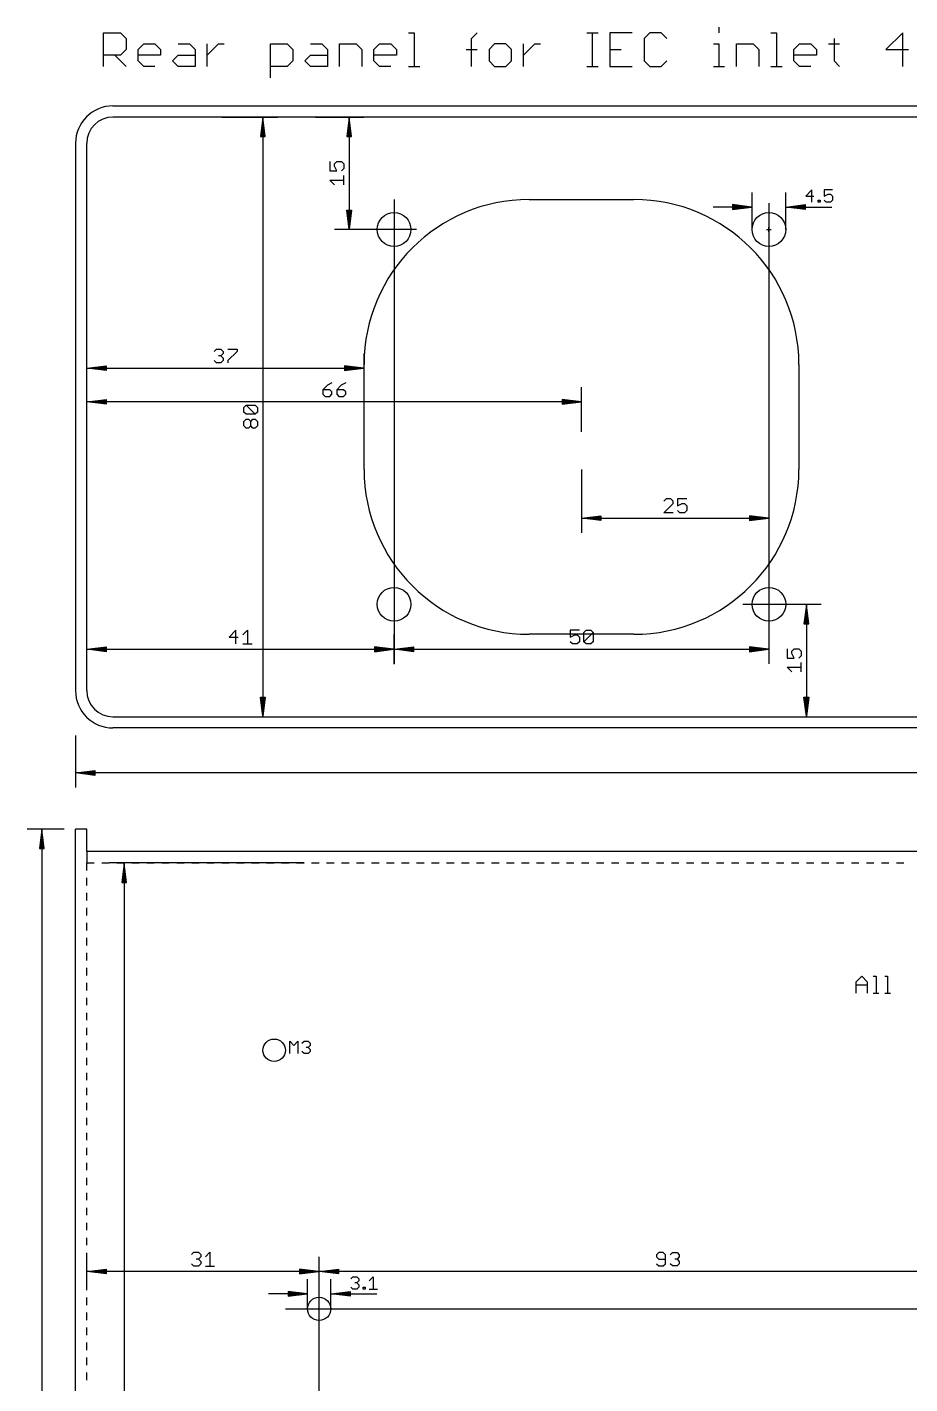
# Model space of a CAD drawing. Extents: x -7 to 590, y -59 to 445.
# Drawn here: x -6.5 to 111.3, y 261 to 442 of the extents above; entities that cross this region are included whole.
import ezdxf

# ---------------------------------------------------------------- set-up
doc = ezdxf.new("R2010")
doc.units = 0
for name, color, linetype in [('138', 213, 'CONTINUOUS'), ('140', 1, 'CONTINUOUS'), ('20', 7, 'CONTINUOUS'), ('47', 2, 'CONTINUOUS')]:
    doc.layers.add(name, color=color, linetype=linetype)

msp = doc.modelspace()

# ---------------------------------------------------------------- linework, layer by layer
at = {"layer": '138'}
msp.add_circle((32.5, 271), 1.55, dxfattribs=at)
at = {"layer": '140'}
msp.add_circle((26.5, 305.5), 1.5, dxfattribs=at)
at = {"layer": '20'}
for p, q in [((5, 431.5), (285, 431.5)), ((285, 430), (5, 430)), ((0, 426.5), (0, 353.5)), ((1.5, 353.5), (1.5, 426.5)), ((60.5, 419), (74.5, 419)), ((38.5, 383), (38.5, 397)), ((96.5, 397), (96.5, 383)), ((74.5, 361), (60.5, 361)), ((5, 350), (285, 350)), ((285, 348.5), (5, 348.5)), ((0, 97), (0, 335)), ((1.5, 335), (0, 335)), ((1.5, 332), (1.5, 335)), ((288.5, 332), (1.5, 332)), ((1.5, 332), (1.5, 330.5)), ((1.5, 329.5), (1.5, 330.5)), ((1.5, 330.5), (2.5, 330.5)), ((3.5, 330.5), (4.5, 330.5)), ((5.5, 330.5), (6.5, 330.5)), ((7.5, 330.5), (8.5, 330.5)), ((9.5, 330.5), (10.5, 330.5)), ((11.5, 330.5), (12.5, 330.5)), ((13.5, 330.5), (14.5, 330.5)), ((15.5, 330.5), (16.5, 330.5)), ((17.5, 330.5), (18.5, 330.5)), ((19.5, 330.5), (20.5, 330.5)), ((21.5, 330.5), (22.5, 330.5)), ((23.5, 330.5), (24.5, 330.5)), ((25.5, 330.5), (26.5, 330.5)), ((27.5, 330.5), (28.5, 330.5)), ((29.5, 330.5), (30.5, 330.5)), ((31.5, 330.5), (32.5, 330.5)), ((33.5, 330.5), (34.5, 330.5)), ((35.5, 330.5), (36.5, 330.5)), ((37.5, 330.5), (38.5, 330.5)), ((39.5, 330.5), (40.5, 330.5)), ((41.5, 330.5), (42.5, 330.5)), ((43.5, 330.5), (44.5, 330.5)), ((45.5, 330.5), (46.5, 330.5)), ((47.5, 330.5), (48.5, 330.5)), ((49.5, 330.5), (50.5, 330.5)), ((51.5, 330.5), (52.5, 330.5)), ((53.5, 330.5), (54.5, 330.5)), ((55.5, 330.5), (56.5, 330.5)), ((57.5, 330.5), (58.5, 330.5)), ((59.5, 330.5), (60.5, 330.5)), ((61.5, 330.5), (62.5, 330.5)), ((63.5, 330.5), (64.5, 330.5)), ((65.5, 330.5), (66.5, 330.5)), ((67.5, 330.5), (68.5, 330.5)), ((69.5, 330.5), (70.5, 330.5)), ((71.5, 330.5), (72.5, 330.5)), ((73.5, 330.5), (74.5, 330.5)), ((75.5, 330.5), (76.5, 330.5)), ((77.5, 330.5), (78.5, 330.5)), ((79.5, 330.5), (80.5, 330.5)), ((81.5, 330.5), (82.5, 330.5)), ((83.5, 330.5), (84.5, 330.5)), ((85.5, 330.5), (86.5, 330.5)), ((87.5, 330.5), (88.5, 330.5)), ((89.5, 330.5), (90.5, 330.5)), ((91.5, 330.5), (92.5, 330.5)), ((93.5, 330.5), (94.5, 330.5)), ((95.5, 330.5), (96.5, 330.5)), ((97.5, 330.5), (98.5, 330.5)), ((99.5, 330.5), (100.5, 330.5)), ((101.5, 330.5), (102.5, 330.5)), ((103.5, 330.5), (104.5, 330.5)), ((105.5, 330.5), (106.5, 330.5)), ((107.5, 330.5), (108.5, 330.5)), ((109.5, 330.5), (110.5, 330.5)), ((1.5, 327.5), (1.5, 328.5)), ((1.5, 325.5), (1.5, 326.5)), ((1.5, 323.5), (1.5, 324.5)), ((1.5, 321.5), (1.5, 322.5)), ((1.5, 319.5), (1.5, 320.5)), ((1.5, 317.5), (1.5, 318.5)), ((1.5, 315.5), (1.5, 316.5)), ((1.5, 313.5), (1.5, 314.5)), ((1.5, 311.5), (1.5, 312.5)), ((1.5, 309.5), (1.5, 310.5)), ((1.5, 307.5), (1.5, 308.5)), ((1.5, 305.5), (1.5, 306.5)), ((1.5, 303.5), (1.5, 304.5)), ((1.5, 301.5), (1.5, 302.5)), ((1.5, 299.5), (1.5, 300.5)), ((1.5, 297.5), (1.5, 298.5)), ((1.5, 295.5), (1.5, 296.5)), ((1.5, 293.5), (1.5, 294.5)), ((1.5, 291.5), (1.5, 292.5)), ((1.5, 289.5), (1.5, 290.5)), ((1.5, 287.5), (1.5, 288.5)), ((1.5, 285.5), (1.5, 286.5)), ((1.5, 283.5), (1.5, 284.5)), ((1.5, 281.5), (1.5, 282.5)), ((1.5, 279.5), (1.5, 280.5)), ((1.5, 277.5), (1.5, 278.5)), ((1.5, 275.5), (1.5, 276.5)), ((1.5, 273.5), (1.5, 274.5)), ((1.5, 271.5), (1.5, 272.5)), ((1.5, 269.5), (1.5, 270.5)), ((1.5, 267.5), (1.5, 268.5)), ((1.5, 265.5), (1.5, 266.5)), ((1.5, 263.5), (1.5, 264.5)), ((1.5, 261.5), (1.5, 262.5))]:
    msp.add_line(p, q, dxfattribs=at)
for centre in [(42.5, 415), (92.5, 415), (42.5, 365), (92.5, 365)]:
    msp.add_circle(centre, 2.25, dxfattribs=at)
for centre, radius, start, end in [((5, 426.5), 5, 90, 180), ((5, 426.5), 3.5, 90, 180), ((60.5, 397), 22, 90, 180), ((74.5, 397), 22, 0, 90), ((60.5, 383), 22, 180, 270), ((74.5, 383), 22, 270, 0), ((5, 353.5), 5, 180, 270), ((5, 353.5), 3.5, 180, 270)]:
    msp.add_arc(centre, radius, start, end, dxfattribs=at)
at = {"layer": '47'}
for p, q in [((85.8395, 441.9991), (85.8395, 441.2498)), ((3.754, 436.754), (3.754, 441.2498)), ((3.754, 441.2498), (6.0019, 441.2498)), ((6.0019, 441.2498), (6.7512, 440.5005)), ((6.7512, 440.5005), (6.7512, 439.0019)), ((44.4221, 441.2498), (45.1714, 441.2498)), ((45.1714, 441.2498), (45.1714, 436.754)), ((52.8446, 440.5005), (53.5939, 441.2498)), ((52.8446, 436.754), (52.8446, 440.5005)), ((68.2091, 441.2498), (69.7077, 441.2498)), ((68.9584, 436.754), (68.9584, 441.2498)), ((74.2756, 441.2498), (71.2784, 441.2498)), ((71.2784, 441.2498), (71.2784, 436.754)), ((76.6316, 441.2498), (75.8823, 440.5005)), ((75.8823, 440.5005), (75.8823, 437.5033)), ((78.1302, 441.2498), (76.6316, 441.2498)), ((78.8795, 440.5005), (78.1302, 441.2498)), ((92.7634, 441.2498), (93.5127, 441.2498)), ((93.5127, 441.2498), (93.5127, 436.754)), ((101.1859, 440.5005), (101.1859, 437.5033)), ((110.3577, 441.2498), (108.1098, 439.0019)), ((110.3577, 436.754), (110.3577, 441.2498)), ((6.0019, 438.2526), (3.754, 438.2526)), ((5.2526, 438.2526), (6.7512, 436.754)), ((6.7512, 439.0019), (6.0019, 438.2526)), ((8.3579, 439.0019), (9.1072, 439.7512)), ((8.3579, 437.5033), (8.3579, 439.0019)), ((11.3552, 438.2526), (8.3579, 438.2526)), ((9.1072, 439.7512), (10.6059, 439.7512)), ((10.6059, 439.7512), (11.3552, 439.0019)), ((11.3552, 439.0019), (11.3552, 438.2526)), ((12.9619, 437.5033), (13.7112, 438.2526)), ((13.7112, 439.7512), (15.2098, 439.7512)), ((13.7112, 438.2526), (15.9591, 438.2526)), ((15.2098, 439.7512), (15.9591, 439.0019)), ((15.9591, 439.0019), (15.9591, 436.754)), ((17.5658, 436.754), (17.5658, 439.7512)), ((17.5658, 438.2526), (19.0644, 439.7512)), ((19.0644, 439.7512), (19.8137, 439.7512)), ((26.0063, 435.2554), (26.0063, 439.7512)), ((26.0063, 439.7512), (28.2543, 439.7512)), ((28.2543, 439.7512), (29.0036, 439.0019)), ((29.0036, 439.0019), (29.0036, 437.5033)), ((30.6103, 437.5033), (31.3596, 438.2526)), ((31.3596, 439.7512), (32.8582, 439.7512)), ((31.3596, 438.2526), (33.6075, 438.2526)), ((32.8582, 439.7512), (33.6075, 439.0019)), ((33.6075, 439.0019), (33.6075, 436.754)), ((35.2142, 436.754), (35.2142, 439.7512)), ((35.2142, 439.7512), (37.4621, 439.7512)), ((37.4621, 439.7512), (38.2114, 439.0019)), ((38.2114, 439.0019), (38.2114, 436.754)), ((39.8182, 439.0019), (40.5675, 439.7512)), ((39.8182, 437.5033), (39.8182, 439.0019)), ((42.8154, 438.2526), (39.8182, 438.2526)), ((40.5675, 439.7512), (42.0661, 439.7512)), ((42.0661, 439.7512), (42.8154, 439.0019)), ((42.8154, 439.0019), (42.8154, 438.2526)), ((52.0953, 439.0019), (53.5939, 439.0019)), ((55.9139, 439.7512), (55.1646, 439.0019)), ((55.1646, 439.0019), (55.1646, 437.5033)), ((57.4125, 439.7512), (55.9139, 439.7512)), ((58.1618, 439.0019), (57.4125, 439.7512)), ((58.1618, 437.5033), (58.1618, 439.0019)), ((59.7685, 436.754), (59.7685, 439.7512)), ((59.7685, 438.2526), (61.2671, 439.7512)), ((61.2671, 439.7512), (62.0164, 439.7512)), ((71.2784, 439.0019), (72.777, 439.0019)), ((85.0902, 439.7512), (85.8395, 439.7512)), ((85.8395, 439.7512), (85.8395, 436.754)), ((88.1595, 436.754), (88.1595, 439.7512)), ((88.1595, 439.7512), (90.4074, 439.7512)), ((90.4074, 439.7512), (91.1567, 439.0019)), ((91.1567, 439.0019), (91.1567, 436.754)), ((95.8327, 439.0019), (96.582, 439.7512)), ((95.8327, 437.5033), (95.8327, 439.0019)), ((98.8299, 438.2526), (95.8327, 438.2526)), ((96.582, 439.7512), (98.0806, 439.7512)), ((98.0806, 439.7512), (98.8299, 439.0019)), ((98.8299, 439.0019), (98.8299, 438.2526)), ((100.4366, 439.7512), (101.9352, 439.7512)), ((108.1098, 439.0019), (111.1071, 439.0019)), ((9.1072, 436.754), (8.3579, 437.5033)), ((10.6059, 436.754), (9.1072, 436.754)), ((13.7112, 436.754), (12.9619, 437.5033)), ((15.9591, 436.754), (13.7112, 436.754)), ((28.2543, 436.754), (26.0063, 436.754)), ((29.0036, 437.5033), (28.2543, 436.754)), ((31.3596, 436.754), (30.6103, 437.5033)), ((33.6075, 436.754), (31.3596, 436.754)), ((40.5675, 436.754), (39.8182, 437.5033)), ((42.0661, 436.754), (40.5675, 436.754)), ((44.4221, 436.754), (45.9207, 436.754)), ((55.1646, 437.5033), (55.9139, 436.754)), ((55.9139, 436.754), (57.4125, 436.754)), ((57.4125, 436.754), (58.1618, 437.5033)), ((68.2091, 436.754), (69.7077, 436.754)), ((71.2784, 436.754), (74.2756, 436.754)), ((75.8823, 437.5033), (76.6316, 436.754)), ((76.6316, 436.754), (78.1302, 436.754)), ((78.1302, 436.754), (78.8795, 437.5033)), ((85.0902, 436.754), (86.5888, 436.754)), ((92.7634, 436.754), (94.262, 436.754)), ((96.582, 436.754), (95.8327, 437.5033)), ((98.0806, 436.754), (96.582, 436.754)), ((101.1859, 437.5033), (101.9352, 436.754)), ((19.5, 430), (26.95, 430)), ((25, 429.935), (24.6808, 427.4)), ((25, 429.935), (24.74, 427.4)), ((25, 429.935), (24.87, 427.4)), ((25, 429.935), (25, 350.065)), ((25.3192, 427.4), (25, 429.935)), ((25.13, 427.4), (25, 429.935)), ((25.26, 427.4), (25, 429.935)), ((32, 430), (38.45, 430)), ((36.5, 429.935), (36.1808, 427.4)), ((36.5, 429.935), (36.24, 427.4)), ((36.5, 429.935), (36.37, 427.4)), ((36.5, 429.935), (36.5, 415.065)), ((36.8192, 427.4), (36.5, 429.935)), ((36.63, 427.4), (36.5, 429.935)), ((36.76, 427.4), (36.5, 429.935)), ((24.6808, 427.4), (25.3192, 427.4)), ((36.1808, 427.4), (36.8192, 427.4)), ((33.9446, 424.0573), (33.9446, 422.8245)), ((34.561, 423.7491), (34.8692, 424.0573)), ((34.561, 423.4409), (34.561, 423.7491)), ((34.8692, 424.0573), (35.4856, 424.0573)), ((35.4856, 424.0573), (35.7938, 423.7491)), ((35.7938, 423.7491), (35.7938, 423.1327)), ((33.9446, 422.8245), (34.8692, 422.8245)), ((34.8692, 422.8245), (34.561, 423.4409)), ((35.7938, 423.1327), (35.4856, 422.8245)), ((35.7938, 420.9829), (35.7938, 422.2157)), ((34.561, 420.9829), (33.9446, 421.5993)), ((33.9446, 421.5993), (35.7938, 421.5993)), ((90.25, 415), (90.25, 419.95)), ((94.75, 415), (94.75, 419.95)), ((98.2397, 420.2777), (97.4262, 419.4642)), ((98.2397, 418.6507), (98.2397, 420.2777)), ((100.9666, 420.2777), (99.8819, 420.2777)), ((99.8819, 420.2777), (99.8819, 419.4642)), ((42.5, 419), (42.5, 357.05)), ((90.185, 418), (87.65, 418.3192)), ((87.65, 418.3192), (87.65, 417.6808)), ((90.185, 418), (87.65, 418.26)), ((90.185, 418), (87.65, 418.13)), ((92.5, 418.5), (92.5, 357.05)), ((94.815, 418), (97.35, 418.3192)), ((94.815, 418), (97.35, 418.26)), ((94.815, 418), (97.35, 418.13)), ((97.35, 418.3192), (97.35, 417.6808)), ((97.4262, 419.4642), (98.5109, 419.4642)), ((99.0634, 418.6507), (99.0634, 418.9219)), ((99.0634, 418.9219), (99.3345, 418.9219)), ((99.3345, 418.6507), (99.0634, 418.6507)), ((99.3345, 418.9219), (99.3345, 418.6507)), ((99.8819, 419.4642), (100.4243, 419.7354)), ((100.1531, 418.6507), (99.8819, 418.9219)), ((100.6954, 418.6507), (100.1531, 418.6507)), ((100.4243, 419.7354), (100.6954, 419.7354)), ((100.6954, 419.7354), (100.9666, 419.4642)), ((100.9666, 418.9219), (100.6954, 418.6507)), ((100.9666, 419.4642), (100.9666, 418.9219)), ((36.5, 415.065), (36.1808, 417.6)), ((36.1808, 417.6), (36.8192, 417.6)), ((36.5, 415.065), (36.24, 417.6)), ((36.5, 415.065), (36.37, 417.6)), ((36.8192, 417.6), (36.5, 415.065)), ((36.63, 417.6), (36.5, 415.065)), ((36.76, 417.6), (36.5, 415.065)), ((90.185, 418), (85.05, 418)), ((87.65, 417.6808), (90.185, 418)), ((87.65, 417.87), (90.185, 418)), ((87.65, 417.74), (90.185, 418)), ((94.815, 418), (100.8846, 418)), ((97.35, 417.6808), (94.815, 418)), ((97.35, 417.87), (94.815, 418)), ((97.35, 417.74), (94.815, 418)), ((45.5, 415), (34.55, 415)), ((92.1808, 415), (92.8192, 415)), ((92.5, 414.6808), (92.5, 415.3192)), ((1.5, 394.5), (1.5, 398.45)), ((18.4829, 398.7472), (18.7911, 399.0554)), ((18.7911, 399.0554), (19.4075, 399.0554)), ((19.4075, 399.0554), (19.7157, 398.7472)), ((19.7157, 398.439), (19.4075, 398.1308)), ((19.7157, 398.7472), (19.7157, 398.439)), ((20.3245, 399.0554), (21.5573, 399.0554)), ((21.5573, 398.7472), (20.3245, 397.5144)), ((21.5573, 399.0554), (21.5573, 398.7472)), ((38.5, 395), (38.5, 398.45)), ((1.565, 396.5), (4.1, 396.8192)), ((1.565, 396.5), (4.1, 396.76)), ((1.565, 396.5), (4.1, 396.63)), ((1.565, 396.5), (38.435, 396.5)), ((4.1, 396.1808), (1.565, 396.5)), ((4.1, 396.37), (1.565, 396.5)), ((4.1, 396.24), (1.565, 396.5)), ((4.1, 396.8192), (4.1, 396.1808)), ((18.7911, 397.2062), (18.4829, 397.5144)), ((19.4075, 397.2062), (18.7911, 397.2062)), ((19.4075, 398.1308), (19.0993, 398.1308)), ((19.4075, 398.1308), (19.7157, 397.8226)), ((19.7157, 397.5144), (19.4075, 397.2062)), ((19.7157, 397.8226), (19.7157, 397.5144)), ((20.3245, 397.5144), (20.3245, 397.2062)), ((38.435, 396.5), (35.9, 396.8192)), ((35.9, 396.8192), (35.9, 396.1808)), ((38.435, 396.5), (35.9, 396.76)), ((38.435, 396.5), (35.9, 396.63)), ((35.9, 396.1808), (38.435, 396.5)), ((35.9, 396.37), (38.435, 396.5)), ((35.9, 396.24), (38.435, 396.5)), ((1.5, 388), (1.5, 393.95)), ((33.6078, 394.2302), (33.0083, 393.6308)), ((33.0083, 393.6308), (33.0083, 393.0313)), ((33.9075, 393.6308), (33.0083, 393.6308)), ((33.0083, 393.0313), (33.3081, 392.7316)), ((34.2072, 394.5299), (33.6078, 394.2302)), ((34.2072, 393.331), (33.9075, 393.6308)), ((33.9075, 392.7316), (34.2072, 393.0313)), ((34.2072, 393.0313), (34.2072, 393.331)), ((35.4494, 394.2302), (34.8499, 393.6308)), ((34.8499, 393.6308), (34.8499, 393.0313)), ((35.7491, 393.6308), (34.8499, 393.6308)), ((34.8499, 393.0313), (35.1496, 392.7316)), ((36.0488, 394.5299), (35.4494, 394.2302)), ((36.0488, 393.331), (35.7491, 393.6308)), ((35.7491, 392.7316), (36.0488, 393.0313)), ((36.0488, 393.0313), (36.0488, 393.331)), ((67.5, 388), (67.5, 393.95)), ((1.565, 392), (4.1, 392.3192)), ((1.565, 392), (4.1, 392.26)), ((1.565, 392), (4.1, 392.13)), ((67.435, 392), (1.565, 392)), ((4.1, 391.6808), (1.565, 392)), ((4.1, 391.87), (1.565, 392)), ((4.1, 391.74), (1.565, 392)), ((4.1, 392.3192), (4.1, 391.6808)), ((22.4701, 391.2491), (22.7698, 391.5488)), ((22.4701, 390.6496), (22.4701, 391.2491)), ((22.7698, 391.5488), (23.9687, 391.5488)), ((23.9687, 390.3499), (22.7698, 391.5488)), ((23.9687, 391.5488), (24.2684, 391.2491)), ((24.2684, 391.2491), (24.2684, 390.6496)), ((33.3081, 392.7316), (33.9075, 392.7316)), ((35.1496, 392.7316), (35.7491, 392.7316)), ((67.435, 392), (64.9, 392.3192)), ((64.9, 392.3192), (64.9, 391.6808)), ((67.435, 392), (64.9, 392.26)), ((67.435, 392), (64.9, 392.13)), ((64.9, 391.6808), (67.435, 392)), ((64.9, 391.87), (67.435, 392)), ((64.9, 391.74), (67.435, 392)), ((22.7698, 390.3499), (22.4701, 390.6496)), ((22.4701, 389.4075), (22.7698, 389.7072)), ((22.4701, 388.8081), (22.4701, 389.4075)), ((23.9687, 390.3499), (22.7698, 390.3499)), ((22.7698, 389.7072), (23.0695, 389.7072)), ((23.0695, 389.7072), (23.3692, 389.4075)), ((23.3692, 389.4075), (23.669, 389.7072)), ((23.3692, 388.8081), (23.3692, 389.4075)), ((23.669, 389.7072), (23.9687, 389.7072)), ((24.2684, 390.6496), (23.9687, 390.3499)), ((23.9687, 389.7072), (24.2684, 389.4075)), ((24.2684, 389.4075), (24.2684, 388.8081)), ((22.7698, 388.5083), (22.4701, 388.8081)), ((23.0695, 388.5083), (22.7698, 388.5083)), ((23.3692, 388.8081), (23.0695, 388.5083)), ((23.669, 388.5083), (23.3692, 388.8081)), ((23.9687, 388.5083), (23.669, 388.5083)), ((24.2684, 388.8081), (23.9687, 388.5083)), ((67.5, 383), (67.5, 374.55)), ((92.5, 381), (92.5, 374.55)), ((78.7911, 379.0554), (78.4829, 378.7472)), ((78.4829, 377.2062), (79.7157, 378.439)), ((79.4075, 379.0554), (78.7911, 379.0554)), ((79.7157, 378.7472), (79.4075, 379.0554)), ((79.7157, 378.439), (79.7157, 378.7472)), ((81.5573, 379.0554), (80.3245, 379.0554)), ((80.3245, 379.0554), (80.3245, 378.1308)), ((80.3245, 378.1308), (80.9409, 378.439)), ((80.9409, 378.439), (81.2491, 378.439)), ((81.2491, 378.439), (81.5573, 378.1308)), ((67.565, 376.5), (70.1, 376.8192)), ((67.565, 376.5), (70.1, 376.76)), ((67.565, 376.5), (70.1, 376.63)), ((67.565, 376.5), (92.435, 376.5)), ((70.1, 376.1808), (67.565, 376.5)), ((70.1, 376.37), (67.565, 376.5)), ((70.1, 376.24), (67.565, 376.5)), ((70.1, 376.8192), (70.1, 376.1808)), ((79.7157, 377.2062), (78.4829, 377.2062)), ((80.6327, 377.2062), (80.3245, 377.5144)), ((81.2491, 377.2062), (80.6327, 377.2062)), ((81.5573, 377.5144), (81.2491, 377.2062)), ((81.5573, 378.1308), (81.5573, 377.5144)), ((92.435, 376.5), (89.9, 376.8192)), ((89.9, 376.8192), (89.9, 376.1808)), ((92.435, 376.5), (89.9, 376.76)), ((92.435, 376.5), (89.9, 376.63)), ((89.9, 376.1808), (92.435, 376.5)), ((89.9, 376.37), (92.435, 376.5)), ((89.9, 376.24), (92.435, 376.5)), ((89, 365), (99.45, 365)), ((97.5, 364.935), (97.1808, 362.4)), ((97.5, 364.935), (97.24, 362.4)), ((97.5, 364.935), (97.37, 362.4)), ((97.5, 364.935), (97.5, 350.065)), ((97.8192, 362.4), (97.5, 364.935)), ((97.63, 362.4), (97.5, 364.935)), ((97.76, 362.4), (97.5, 364.935)), ((97.1808, 362.4), (97.8192, 362.4)), ((1.5, 357), (1.5, 360.95)), ((21.4075, 361.5554), (20.4829, 360.6308)), ((20.4829, 360.6308), (21.7157, 360.6308)), ((21.4075, 359.7062), (21.4075, 361.5554)), ((22.3245, 360.939), (22.9409, 361.5554)), ((22.9409, 361.5554), (22.9409, 359.7062)), ((42.5, 357), (42.5, 360.95)), ((67.2157, 361.5554), (65.9829, 361.5554)), ((65.9829, 361.5554), (65.9829, 360.6308)), ((65.9829, 360.6308), (66.5993, 360.939)), ((66.5993, 360.939), (66.9075, 360.939)), ((66.9075, 360.939), (67.2157, 360.6308)), ((67.2157, 360.6308), (67.2157, 360.0144)), ((67.8245, 361.2472), (68.1327, 361.5554)), ((67.8245, 360.0144), (67.8245, 361.2472)), ((67.8245, 360.0144), (69.0573, 361.2472)), ((68.1327, 361.5554), (68.7491, 361.5554)), ((68.7491, 361.5554), (69.0573, 361.2472)), ((69.0573, 361.2472), (69.0573, 360.0144)), ((1.565, 359), (4.1, 359.3192)), ((1.565, 359), (4.1, 359.26)), ((1.565, 359), (4.1, 359.13)), ((1.565, 359), (42.435, 359)), ((4.1, 358.6808), (1.565, 359)), ((4.1, 358.87), (1.565, 359)), ((4.1, 358.74), (1.565, 359)), ((4.1, 359.3192), (4.1, 358.6808)), ((22.3245, 359.7062), (23.5573, 359.7062)), ((42.435, 359), (39.9, 359.3192)), ((39.9, 359.3192), (39.9, 358.6808)), ((42.435, 359), (39.9, 359.26)), ((42.435, 359), (39.9, 359.13)), ((39.9, 358.6808), (42.435, 359)), ((39.9, 358.87), (42.435, 359)), ((39.9, 358.74), (42.435, 359)), ((42.565, 359), (45.1, 359.3192)), ((42.565, 359), (45.1, 359.26)), ((42.565, 359), (45.1, 359.13)), ((42.565, 359), (92.435, 359)), ((45.1, 358.6808), (42.565, 359)), ((45.1, 358.87), (42.565, 359)), ((45.1, 358.74), (42.565, 359)), ((45.1, 359.3192), (45.1, 358.6808)), ((66.2911, 359.7062), (65.9829, 360.0144)), ((66.9075, 359.7062), (66.2911, 359.7062)), ((67.2157, 360.0144), (66.9075, 359.7062)), ((68.1327, 359.7062), (67.8245, 360.0144)), ((68.7491, 359.7062), (68.1327, 359.7062)), ((69.0573, 360.0144), (68.7491, 359.7062)), ((92.435, 359), (89.9, 359.3192)), ((89.9, 359.3192), (89.9, 358.6808)), ((92.435, 359), (89.9, 359.26)), ((92.435, 359), (89.9, 359.13)), ((89.9, 358.6808), (92.435, 359)), ((89.9, 358.87), (92.435, 359)), ((89.9, 358.74), (92.435, 359)), ((94.9446, 359.0573), (94.9446, 357.8245)), ((95.561, 358.7491), (95.8692, 359.0573)), ((95.561, 358.4409), (95.561, 358.7491)), ((95.8692, 357.8245), (95.561, 358.4409)), ((95.8692, 359.0573), (96.4856, 359.0573)), ((96.4856, 359.0573), (96.7938, 358.7491)), ((96.7938, 358.7491), (96.7938, 358.1327)), ((94.9446, 357.8245), (95.8692, 357.8245)), ((95.561, 355.9829), (94.9446, 356.5993)), ((94.9446, 356.5993), (96.7938, 356.5993)), ((96.7938, 358.1327), (96.4856, 357.8245)), ((96.7938, 355.9829), (96.7938, 357.2157)), ((25, 350.065), (24.6808, 352.6)), ((24.6808, 352.6), (25.3192, 352.6)), ((25, 350.065), (24.74, 352.6)), ((25, 350.065), (24.87, 352.6)), ((25.3192, 352.6), (25, 350.065)), ((25.13, 352.6), (25, 350.065)), ((25.26, 352.6), (25, 350.065)), ((97.5, 350.065), (97.1808, 352.6)), ((97.1808, 352.6), (97.8192, 352.6)), ((97.5, 350.065), (97.24, 352.6)), ((97.5, 350.065), (97.37, 352.6)), ((97.8192, 352.6), (97.5, 350.065)), ((97.63, 352.6), (97.5, 350.065)), ((97.76, 352.6), (97.5, 350.065)), ((20, 350), (26.95, 350)), ((96.5, 350), (99.45, 350)), ((0, 347.5), (0, 340.55)), ((0.065, 342.5), (2.6, 342.8192)), ((0.065, 342.5), (2.6, 342.76)), ((0.065, 342.5), (2.6, 342.63)), ((289.935, 342.5), (0.065, 342.5)), ((2.6, 342.1808), (0.065, 342.5)), ((2.6, 342.37), (0.065, 342.5)), ((2.6, 342.24), (0.065, 342.5)), ((2.6, 342.8192), (2.6, 342.1808)), ((-1.5, 335), (-6.45, 335)), ((-4.5, 334.935), (-4.8192, 332.4)), ((-4.5, 334.935), (-4.76, 332.4)), ((-4.5, 334.935), (-4.63, 332.4)), ((-4.5, 334.935), (-4.5, 97.065)), ((-4.1808, 332.4), (-4.5, 334.935)), ((-4.37, 332.4), (-4.5, 334.935)), ((-4.24, 332.4), (-4.5, 334.935)), ((-4.8192, 332.4), (-4.1808, 332.4)), ((30.5, 330.5), (4.55, 330.5)), ((6.5, 330.435), (6.1808, 327.9)), ((6.5, 330.435), (6.24, 327.9)), ((6.5, 330.435), (6.37, 327.9)), ((6.5, 330.435), (6.5, 101.565)), ((6.8192, 327.9), (6.5, 330.435)), ((6.63, 327.9), (6.5, 330.435)), ((6.76, 327.9), (6.5, 330.435)), ((6.1808, 327.9), (6.8192, 327.9)), ((104.127, 314.6256), (104.8763, 315.3749)), ((104.8763, 315.3749), (105.6256, 314.6256)), ((106.429, 315.3749), (106.8036, 315.3749)), ((106.8036, 315.3749), (106.8036, 313.127)), ((107.9636, 315.3749), (108.3383, 315.3749)), ((108.3383, 315.3749), (108.3383, 313.127)), ((104.127, 313.127), (104.127, 314.6256)), ((104.127, 314.251), (105.6256, 314.251)), ((105.6256, 314.6256), (105.6256, 313.127)), ((106.429, 313.127), (107.1783, 313.127)), ((107.9636, 313.127), (108.7129, 313.127)), ((28.5762, 305.0762), (28.5762, 306.7032)), ((28.5762, 306.7032), (29.1185, 306.1609)), ((29.1185, 306.1609), (29.6609, 306.7032)), ((29.6609, 306.7032), (29.6609, 305.0762)), ((30.2134, 306.432), (30.4845, 306.7032)), ((30.4845, 306.7032), (31.0269, 306.7032)), ((31.0269, 305.8897), (30.7557, 305.8897)), ((31.0269, 306.7032), (31.298, 306.432)), ((31.298, 306.1609), (31.0269, 305.8897)), ((31.0269, 305.8897), (31.298, 305.6185)), ((31.298, 306.432), (31.298, 306.1609)), ((30.4845, 305.0762), (30.2134, 305.3474)), ((31.0269, 305.0762), (30.4845, 305.0762)), ((31.298, 305.3474), (31.0269, 305.0762)), ((31.298, 305.6185), (31.298, 305.3474)), ((1.5, 274.5), (1.5, 277.95)), ((15.4829, 278.2472), (15.7911, 278.5554)), ((15.7911, 276.7062), (15.4829, 277.0144)), ((15.7911, 278.5554), (16.4075, 278.5554)), ((16.4075, 277.6308), (16.0993, 277.6308)), ((16.4075, 278.5554), (16.7157, 278.2472)), ((16.7157, 277.939), (16.4075, 277.6308)), ((16.4075, 277.6308), (16.7157, 277.3226)), ((16.7157, 277.0144), (16.4075, 276.7062)), ((16.7157, 278.2472), (16.7157, 277.939)), ((16.7157, 277.3226), (16.7157, 277.0144)), ((17.3245, 277.939), (17.9409, 278.5554)), ((17.9409, 278.5554), (17.9409, 276.7062)), ((32.5, 145), (32.5, 277.95)), ((32.5, 273), (32.5, 277.95)), ((77.8081, 278.5299), (77.5083, 278.2302)), ((77.5083, 278.2302), (77.5083, 277.9305)), ((77.5083, 277.9305), (77.8081, 277.6308)), ((77.5083, 277.0313), (77.8081, 276.7316)), ((78.4075, 278.5299), (77.8081, 278.5299)), ((77.8081, 277.6308), (78.7072, 277.6308)), ((78.7072, 278.2302), (78.4075, 278.5299)), ((78.4075, 276.7316), (78.7072, 277.0313)), ((78.7072, 277.0313), (78.7072, 278.2302)), ((79.3499, 278.2302), (79.6496, 278.5299)), ((79.6496, 276.7316), (79.3499, 277.0313)), ((79.6496, 278.5299), (80.2491, 278.5299)), ((80.2491, 277.6308), (79.9494, 277.6308)), ((80.2491, 278.5299), (80.5488, 278.2302)), ((80.5488, 277.9305), (80.2491, 277.6308)), ((80.2491, 277.6308), (80.5488, 277.331)), ((80.5488, 277.0313), (80.2491, 276.7316)), ((80.5488, 278.2302), (80.5488, 277.9305)), ((80.5488, 277.331), (80.5488, 277.0313)), ((1.565, 276), (4.1, 276.3192)), ((1.565, 276), (4.1, 276.26)), ((1.565, 276), (4.1, 276.13)), ((32.435, 276), (1.565, 276)), ((4.1, 275.6808), (1.565, 276)), ((4.1, 275.87), (1.565, 276)), ((4.1, 275.74), (1.565, 276)), ((4.1, 276.3192), (4.1, 275.6808)), ((16.4075, 276.7062), (15.7911, 276.7062)), ((17.3245, 276.7062), (18.5573, 276.7062)), ((32.435, 276), (29.9, 276.3192)), ((29.9, 276.3192), (29.9, 275.6808)), ((32.435, 276), (29.9, 276.26)), ((32.435, 276), (29.9, 276.13)), ((29.9, 275.6808), (32.435, 276)), ((29.9, 275.87), (32.435, 276)), ((29.9, 275.74), (32.435, 276)), ((32.565, 276), (35.1, 276.3192)), ((32.565, 276), (35.1, 276.26)), ((32.565, 276), (35.1, 276.13)), ((125.435, 276), (32.565, 276)), ((35.1, 275.6808), (32.565, 276)), ((35.1, 275.87), (32.565, 276)), ((35.1, 275.74), (32.565, 276)), ((35.1, 276.3192), (35.1, 275.6808)), ((36.7262, 275.0065), (36.9974, 275.2777)), ((36.9974, 275.2777), (37.5397, 275.2777)), ((37.5397, 275.2777), (37.8109, 275.0065)), ((39.1819, 274.7354), (39.7243, 275.2777)), ((39.7243, 275.2777), (39.7243, 273.6507)), ((77.8081, 276.7316), (78.4075, 276.7316)), ((80.2491, 276.7316), (79.6496, 276.7316)), ((30.885, 273), (28.35, 273.3192)), ((28.35, 273.3192), (28.35, 272.6808)), ((30.95, 271), (30.95, 274.95)), ((34.05, 271), (34.05, 274.95)), ((34.115, 273), (36.65, 273.3192)), ((36.65, 273.3192), (36.65, 272.6808)), ((36.9974, 273.6507), (36.7262, 273.9219)), ((37.5397, 273.6507), (36.9974, 273.6507)), ((37.5397, 274.4642), (37.2685, 274.4642)), ((37.8109, 274.7354), (37.5397, 274.4642)), ((37.5397, 274.4642), (37.8109, 274.193)), ((37.8109, 273.9219), (37.5397, 273.6507)), ((37.8109, 275.0065), (37.8109, 274.7354)), ((37.8109, 274.193), (37.8109, 273.9219)), ((38.3634, 273.6507), (38.3634, 273.9219)), ((38.3634, 273.9219), (38.6345, 273.9219)), ((38.6345, 273.6507), (38.3634, 273.6507)), ((38.6345, 273.9219), (38.6345, 273.6507)), ((39.1819, 273.6507), (40.2666, 273.6507)), ((30.885, 273), (25.75, 273)), ((30.885, 273), (28.35, 273.26)), ((30.885, 273), (28.35, 273.13)), ((28.35, 272.6808), (30.885, 273)), ((28.35, 272.87), (30.885, 273)), ((28.35, 272.74), (30.885, 273)), ((34.115, 273), (36.65, 273.26)), ((34.115, 273), (36.65, 273.13)), ((34.115, 273), (40.1846, 273)), ((36.65, 272.6808), (34.115, 273)), ((36.65, 272.87), (34.115, 273)), ((36.65, 272.74), (34.115, 273)), ((28, 271), (132.95, 271)), ((32.1808, 271), (32.8192, 271)), ((32.5, 270.6808), (32.5, 271.3192))]:
    msp.add_line(p, q, dxfattribs=at)

doc.saveas('drawing.dxf')
